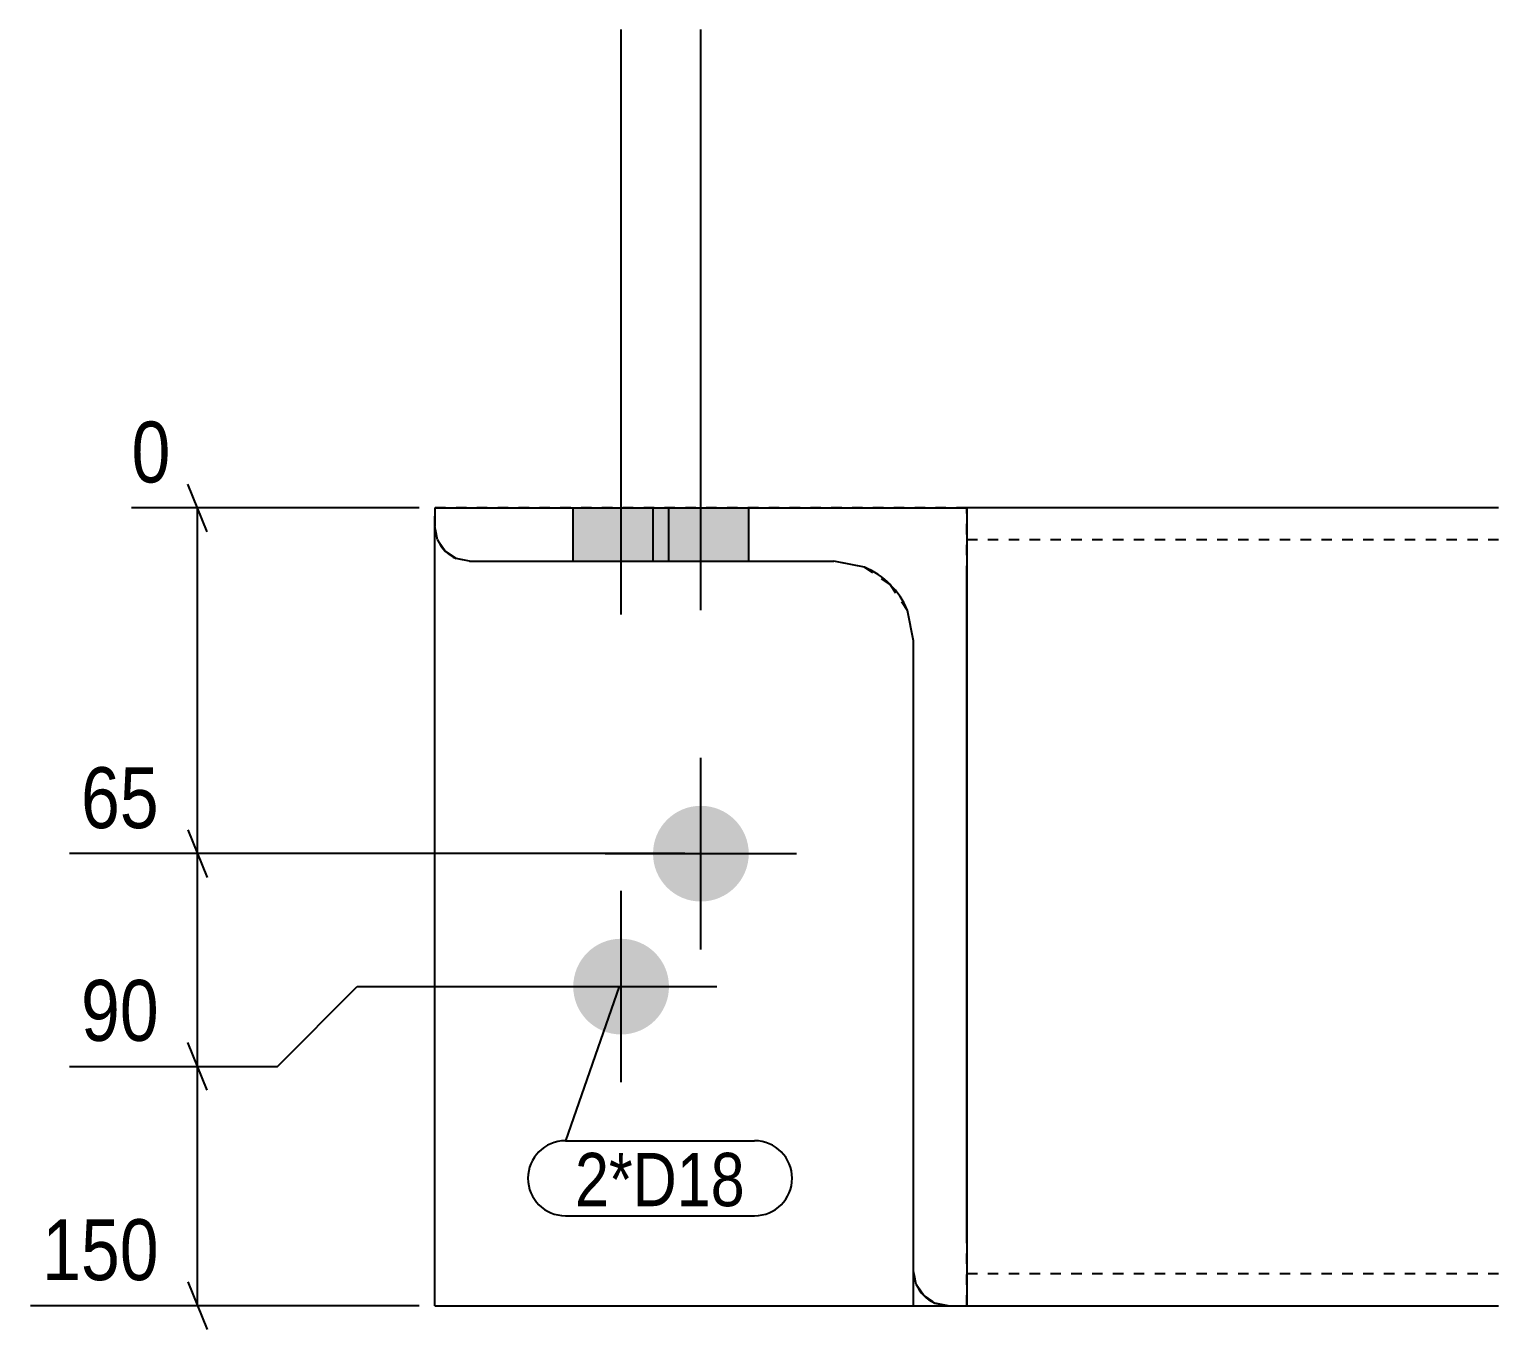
# Model space of a CAD drawing. Header units: millimetres. Extents: x 7 to 42209, y -28 to 1684.
# Drawn here: x 10750.2 to 11026.5, y 7.2 to 251.7 of the extents above; entities that cross this region are included whole.
import ezdxf

# ---------------------------------------------------------------- set-up
doc = ezdxf.new("R2010")
doc.units = ezdxf.units.MM
doc.linetypes.add('DXK_LINE_DOT2', pattern=[3.9198, 1.9599, -1.9599])
for name, color, linetype in [('MÅLSÆTNING', 7, 'Continuous'), ('STÅL', 7, 'Continuous'), ('TEKST', 7, 'Continuous')]:
    doc.layers.add(name, color=color, linetype=linetype)
doc.styles.add('Arial Narrow', font='ARIALN.TTF', dxfattribs={"height": 0.2})

msp = doc.modelspace()

# ---------------------------------------------------------------- hatches: boundary and pattern name
at = {"layer": 'STÅL', "linetype": 'Continuous'}
for points in [[(10870.5, 161.7), (10852.5, 161.7), (10852.5, 151.7), (10870.5, 151.7)], [(10885.5, 161.7), (10867.5, 161.7), (10867.5, 151.7), (10885.5, 151.7)], [(10876.5, 105.7, -1), (10876.5, 87.7, -1)], [(10861.5, 80.7, -1), (10861.5, 62.7, -1)]]:
    msp.add_hatch(color=96, dxfattribs=at).paths.add_polyline_path(points)

# ---------------------------------------------------------------- linework, layer by layer
at = {"layer": 'MÅLSÆTNING', "color": 7, "linetype": 'Continuous'}
for p, q in [((10783.66, 157.2), (10780.06, 166.2)), ((10823.5, 161.7), (10769.45, 161.7)), ((10781.86, 96.7), (10781.86, 161.7)), ((10780.06, 101.2), (10783.66, 92.2)), ((10780.06, 101.2), (10783.66, 92.2)), ((10873.5, 96.7), (10757.76, 96.7)), ((10873.5, 96.7), (10757.76, 96.7)), ((10781.86, 56.7), (10781.86, 96.7)), ((10796.86, 56.7), (10811.86, 71.7)), ((10796.86, 56.7), (10811.86, 71.7)), ((10811.86, 71.7), (10858.5, 71.7)), ((10811.86, 71.7), (10858.5, 71.7)), ((10783.66, 52.2), (10780.06, 61.2)), ((10783.66, 52.2), (10780.06, 61.2)), ((10757.76, 56.7), (10796.86, 56.7)), ((10757.76, 56.7), (10796.86, 56.7)), ((10781.86, 11.7), (10781.86, 56.7)), ((10780.06, 16.2), (10783.66, 7.2)), ((10823.5, 11.7), (10750.45, 11.7))]:
    msp.add_line(p, q, dxfattribs=at)
at = {"layer": 'STÅL', "color": 96, "linetype": 'Continuous'}
for p, q in [((10861.5, 141.7), (10861.5, 251.7)), ((10876.5, 142.46), (10876.5, 251.7)), ((10852.5, 151.7), (10852.5, 161.7)), ((10867.5, 151.7), (10867.5, 161.7)), ((10870.5, 151.7), (10870.5, 161.7)), ((10885.5, 151.7), (10885.5, 161.7)), ((10876.5, 78.7), (10876.5, 114.7)), ((10858.5, 96.7), (10894.5, 96.7)), ((10861.5, 53.7), (10861.5, 89.7)), ((10843.5, 71.7), (10879.5, 71.7))]:
    msp.add_line(p, q, dxfattribs=at)
at = {"layer": 'STÅL', "color": 7, "linetype": 'DXK_LINE_DOT2'}
for p, q in [((10926.5, 161.7), (10826.5, 161.7)), ((10826.5, 158.2), (10826.5, 161.7)), ((10926.5, 11.7), (10926.5, 161.7)), ((10826.99, 155.71), (10826.5, 158.2)), ((10826.99, 155.71), (10828.4, 153.6)), ((10828.4, 153.6), (10826.99, 155.71)), ((11026.5, 155.7), (10926.5, 155.7)), ((10828.4, 153.6), (10830.51, 152.19)), ((10830.51, 152.19), (10828.4, 153.6)), ((10833, 151.7), (10830.51, 152.19)), ((10833, 151.7), (10901.5, 151.7)), ((10907.24, 150.56), (10901.5, 151.7)), ((10912.1, 147.31), (10907.24, 150.56)), ((10915.35, 142.44), (10912.1, 147.31)), ((10916.5, 136.7), (10915.35, 142.44)), ((10916.5, 18.2), (10916.5, 136.7)), ((10916.99, 15.71), (10916.5, 18.2)), ((11026.5, 17.7), (10926.5, 17.7)), ((10916.99, 15.71), (10916.99, 15.71)), ((10916.99, 15.71), (10918.4, 13.6)), ((10918.4, 13.6), (10916.99, 15.71)), ((10918.4, 13.6), (10920.51, 12.19)), ((10920.51, 12.19), (10918.4, 13.6)), ((10920.51, 12.19), (10923, 11.7)), ((10923, 11.7), (10920.51, 12.19))]:
    msp.add_line(p, q, dxfattribs=at)
at = {"layer": 'STÅL', "color": 2, "linetype": 'Continuous'}
for p, q in [((10826.5, 161.7), (10926.5, 161.7)), ((10826.5, 161.7), (10826.5, 158.2)), ((10926.5, 161.7), (10926.5, 11.7)), ((11026.5, 161.7), (10926.5, 161.7)), ((10826.5, 11.7), (10826.5, 158.2)), ((10826.99, 155.71), (10826.5, 158.2)), ((10833, 151.7), (10830.51, 152.19)), ((10833, 151.7), (10901.5, 151.7)), ((10907.24, 150.56), (10901.5, 151.7)), ((10926.5, 23.7), (10926.5, 149.7)), ((10916.5, 136.7), (10915.35, 142.44)), ((10916.5, 18.2), (10916.5, 136.7)), ((10916.5, 11.7), (10916.5, 18.2)), ((10916.99, 15.71), (10916.5, 18.2)), ((10826.5, 11.7), (10926.5, 11.7)), ((10923, 11.7), (10920.51, 12.19)), ((10923, 11.7), (10926.5, 11.7)), ((10926.5, 11.7), (11026.5, 11.7))]:
    msp.add_line(p, q, dxfattribs=at)
for centre, radius, start, end in [((10833, 158.2), 6.5, 202.5, 247.5), ((10901.5, 136.7), 15, 22.5, 67.5), ((10923, 18.2), 6.5, 202.5, 247.5)]:
    msp.add_arc(centre, radius, start, end, dxfattribs=at)
at = {"layer": 'TEKST', "color": 7, "linetype": 'Continuous'}
for p, q in [((10861.14, 71.75), (10851.03, 42.71)), ((10851.03, 42.71), (10886.6, 42.71)), ((10851.03, 28.61), (10886.6, 28.61))]:
    msp.add_line(p, q, dxfattribs=at)
for centre, start, end in [((10851.03, 35.66), 90, 270), ((10886.6, 35.66), 270, 90)]:
    msp.add_arc(centre, 7.05, start, end, dxfattribs=at)

# ---------------------------------------------------------------- wipeouts: each hides what was drawn before it
at = {"color": 0, "linetype": 'Continuous'}
for points in [[(10776.98, 99.1), (10776.98, 115.9), (10757.55, 115.9), (10757.55, 99.1)], [(10776.98, 59.1), (10776.98, 75.9), (10757.55, 75.9), (10757.55, 59.1)], [(10776.98, 14.1), (10776.98, 30.9), (10750.24, 30.9), (10750.24, 14.1)]]:
    msp.add_wipeout(points, dxfattribs=at).dxf.layer = 'MÅLSÆTNING'
at = {"color": 0}
msp.add_wipeout([(10884.8, 30.41), (10884.8, 40.91), (10852.83, 40.91), (10852.83, 30.41)], dxfattribs=at).dxf.layer = 'TEKST'

# ---------------------------------------------------------------- next in the draw order: texts
at = {"layer": 'MÅLSÆTNING', "color": 3, "linetype": 'Continuous', "style": 'Arial Narrow'}
for s, p in [('65', (10759.95, 101.5)), ('90', (10759.95, 61.5)), ('150', (10752.64, 16.5))]:
    msp.add_text(s, height=11.453, dxfattribs=at).set_placement(p)

# ---------------------------------------------------------------- next in the draw order: wipeouts: each hides what was drawn before it
at = {"color": 0, "linetype": 'Continuous'}
msp.add_wipeout([(10779.16, 164.1), (10779.16, 180.9), (10767.05, 180.9), (10767.05, 164.1)], dxfattribs=at).dxf.layer = 'MÅLSÆTNING'
at = {"color": 0}
msp.add_wipeout([(10884.8, 30.41), (10884.8, 40.91), (10852.83, 40.91), (10852.83, 30.41)], dxfattribs=at).dxf.layer = 'TEKST'

# ---------------------------------------------------------------- next in the draw order: texts
at = {"layer": 'MÅLSÆTNING', "color": 3, "linetype": 'Continuous', "style": 'Arial Narrow'}
msp.add_text('0', height=11.45, dxfattribs=at).set_placement((10769.45, 166.5))
at = {"layer": 'TEKST', "color": 3, "style": 'Arial Narrow'}
msp.add_text('2*D18', height=10.021, dxfattribs=at).set_placement((10852.83, 30.41))

doc.saveas('drawing.dxf')
